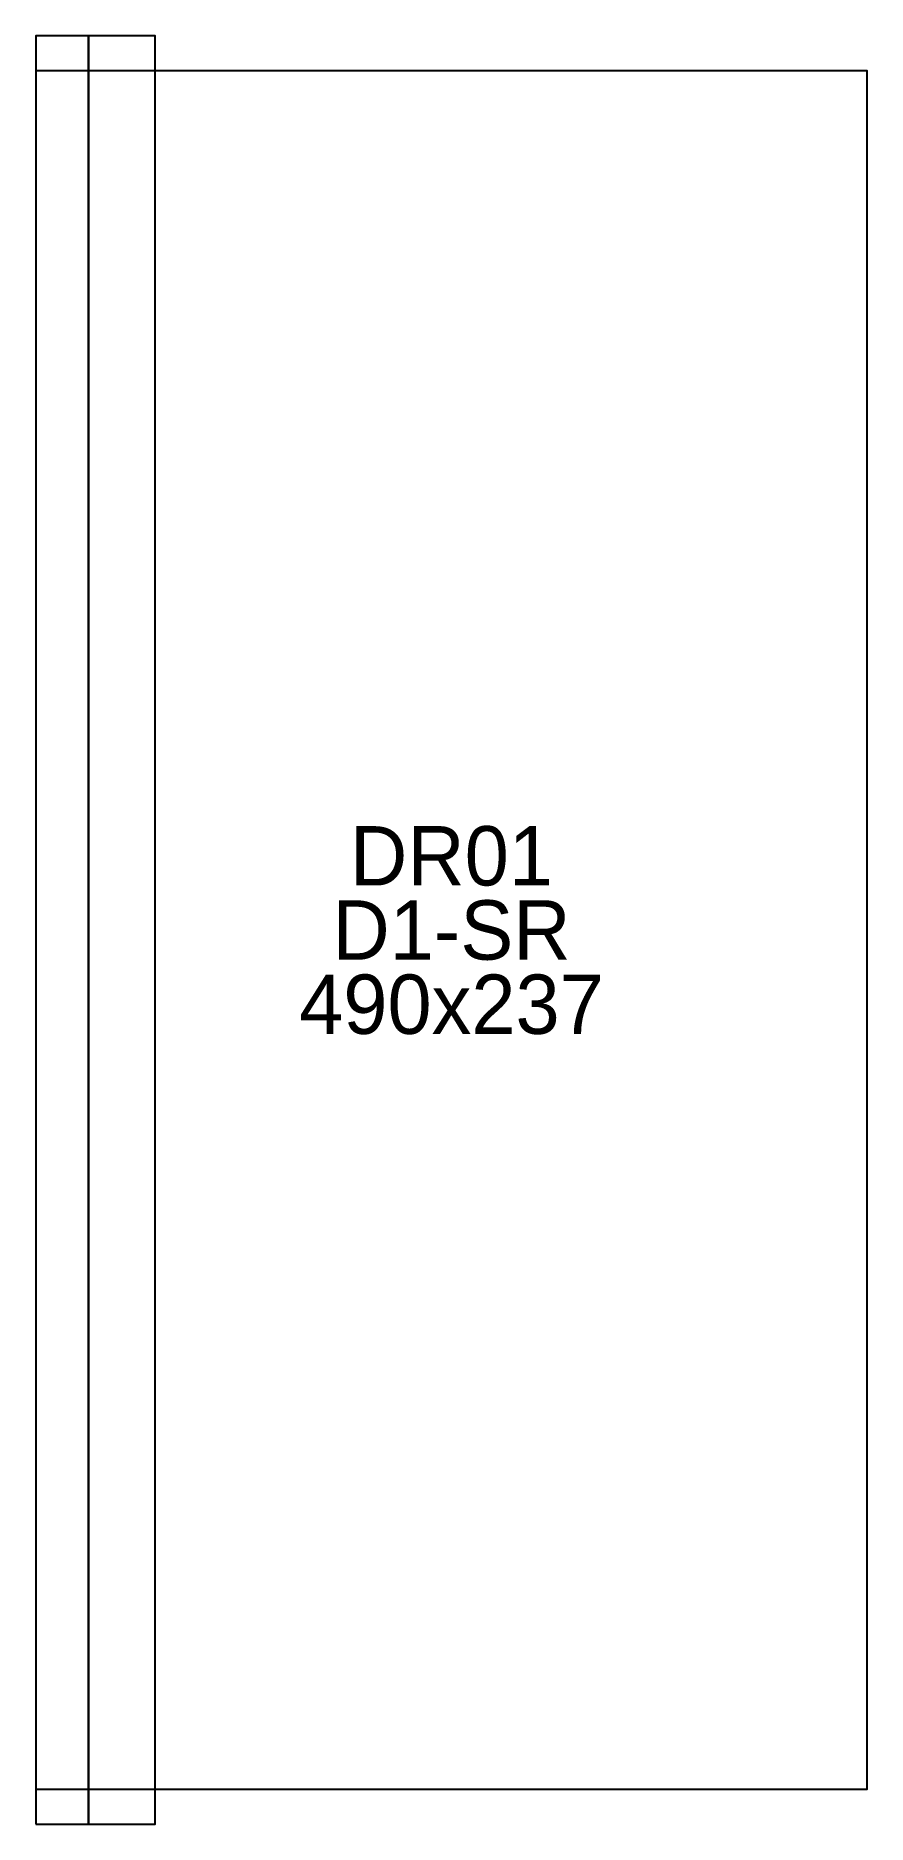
# Model space of a CAD drawing. Extents: x 0 to 237, y -10 to 500.
import ezdxf
from ezdxf.enums import TextEntityAlignment as Align

# ---------------------------------------------------------------- set-up
doc = ezdxf.new("R2010")
doc.units = 0
for name, color, linetype in [('DRAWER_BOTTOM_POCKET', 2, 'CONTINUOUS'), ('DRAWER_RUNNER_POCKET', 1, 'CONTINUOUS'), ('OUTLINE', 7, 'CONTINUOUS'), ('UNIT_NUMBER', 94, 'CONTINUOUS')]:
    doc.layers.add(name, color=color, linetype=linetype)

msp = doc.modelspace()

# ---------------------------------------------------------------- linework, layer by layer
at = {"layer": 'DRAWER_BOTTOM_POCKET'}
msp.add_lwpolyline([(15, -10), (34, -10), (34, 500), (15, 500)], close=True, dxfattribs=at)
at = {"layer": 'DRAWER_RUNNER_POCKET'}
msp.add_lwpolyline([(0, -10), (15, -10), (15, 500), (0, 500)], close=True, dxfattribs=at)
at = {"layer": 'OUTLINE'}
msp.add_lwpolyline([(0, 0), (237, 0), (237, 490), (0, 490)], close=True, dxfattribs=at)

# ---------------------------------------------------------------- texts
at = {"layer": 'UNIT_NUMBER'}
for s, p in [('DR01', (118.5, 266.160714)), ('D1-SR', (118.5, 245)), ('490x237', (118.5, 223.839286))]:
    msp.add_text(s, height=16.928571, dxfattribs=at).set_placement(p, align=Align.MIDDLE_CENTER)

doc.saveas('drawing.dxf')
